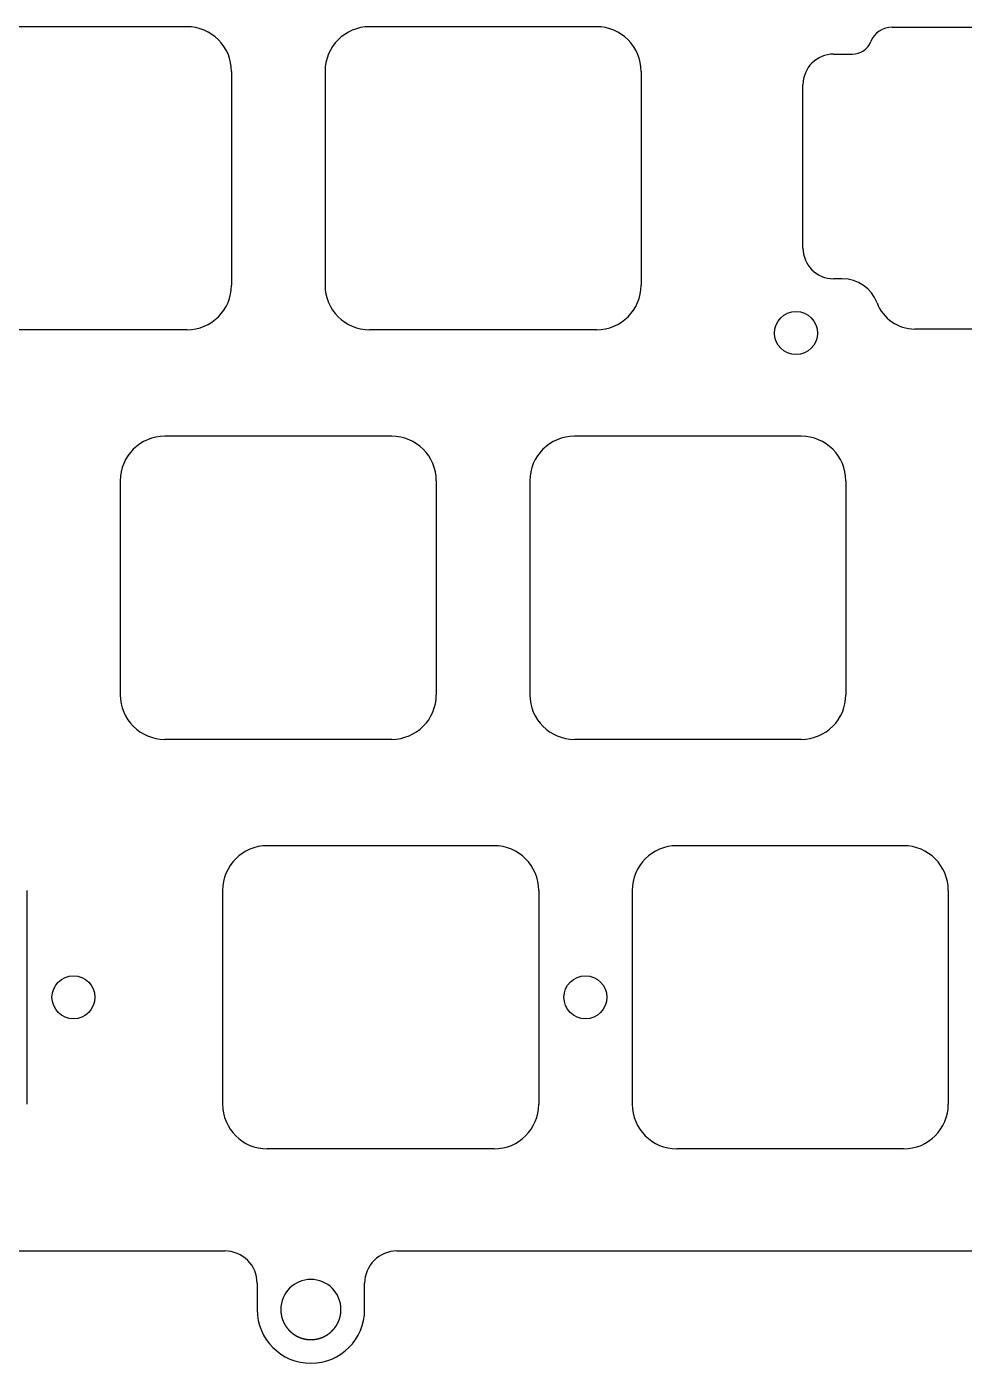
# Model space of a CAD drawing. Header units: millimetres. Extents: x -10 to 277, y -93 to 22.
# Drawn here: x 202.6 to 246.2, y -93.2 to -31 of the extents above; entities that cross this region are included whole.
import ezdxf

# ---------------------------------------------------------------- set-up
doc = ezdxf.new("R2010")
doc.units = ezdxf.units.MM
doc.layers.add('BLACK', color=7, linetype='CONTINUOUS')
doc.layers.add('Edge.Cuts', color=53, linetype='CONTINUOUS', true_color=0xc8a339)

msp = doc.modelspace()

# ---------------------------------------------------------------- linework, layer by layer
at = {"layer": 'BLACK', "linetype": 'Continuous'}
for p, q in [((238.6375, -50.1), (228.087499, -50.1)), ((226.0125, -52.175), (226.0125, -62.125001)), ((240.7125, -52.175), (240.7125, -62.125)), ((238.6375, -64.2), (228.0875, -64.2)), ((224.35, -69.15), (213.799999, -69.15)), ((243.4, -69.15), (232.849999, -69.15)), ((202.6125, -71.225), (202.6125, -81.175)), ((211.725, -71.225), (211.725, -81.175001)), ((226.425, -71.225), (226.425, -81.175)), ((230.775, -71.225), (230.775, -81.175001)), ((245.475, -71.225), (245.475, -81.175)), ((224.35, -83.25), (213.8, -83.25)), ((243.4, -83.25), (232.85, -83.25))]:
    msp.add_line(p, q, dxfattribs=at)
at = {"layer": 'BLACK'}
for centre in [(204.7875, -76.2), (228.6, -76.2)]:
    msp.add_circle(centre, 1, dxfattribs=at)
for centre, radius, start, end in [((228.087504, -52.175004), 2.075004, 90.00013806, 179.99988955), ((238.6375, -52.175), 2.075, 0, 90), ((228.087502, -62.124998), 2.075002, 180.00008284, 269.99994478), ((238.6375, -62.125), 2.075, 270, 0), ((213.800004, -71.225004), 2.075004, 90.00013806, 179.99988955), ((224.35, -71.225), 2.075, 0, 90), ((232.850004, -71.225004), 2.075004, 90.00013806, 179.99988955), ((243.4, -71.225), 2.075, 0, 90), ((213.800002, -81.174998), 2.075002, 180.00008284, 269.99994478), ((224.35, -81.175), 2.075, 270, 0), ((232.850002, -81.174998), 2.075002, 180.00008284, 269.99994478), ((243.4, -81.175), 2.075, 270, 0)]:
    msp.add_arc(centre, radius, start, end, dxfattribs=at)
at = {"layer": 'Edge.Cuts', "linetype": 'CONTINUOUS'}
for p, q in [((210.0625, -31.05), (199.5125, -31.05)), ((229.1125, -31.05), (218.5625, -31.05)), ((212.1375, -33.125), (212.1375, -43.075)), ((216.4875, -33.125), (216.4875, -43.075)), ((231.1875, -33.125), (231.1875, -43.075)), ((210.0625, -45.15), (199.5125, -45.15)), ((229.1125, -45.15), (218.5625, -45.15)), ((219.5875, -50.1), (209.0375, -50.1)), ((206.9625, -52.175), (206.9625, -62.125)), ((221.6625, -52.175), (221.6625, -62.125)), ((219.5875, -64.2), (209.0375, -64.2)), ((54.8705, -88), (211.8295, -88)), ((219.8295, -88), (270.6, -88)), ((213.3295, -89.5), (213.3295, -90.725023)), ((218.3295, -90.725023), (218.3295, -89.5)), ((214.4295, -90.725023), (214.42951, -90.730399)), ((214.42951, -90.730399), (214.42954, -90.735796)), ((214.42954, -90.735796), (214.429591, -90.741159)), ((214.429591, -90.741159), (214.429661, -90.746542)), ((214.429661, -90.746542), (214.429752, -90.751893)), ((214.429752, -90.751893), (214.429863, -90.757263)), ((214.429863, -90.757263), (214.429993, -90.762601)), ((214.429993, -90.762601), (214.430145, -90.76796)), ((214.430145, -90.76796), (214.430315, -90.773287)), ((214.430315, -90.773287), (214.430506, -90.778633)), ((217.228233, -90.785151), (217.22864, -90.774586)), ((217.22864, -90.774586), (217.228969, -90.764002)), ((217.228969, -90.764002), (217.229219, -90.753399)), ((217.229219, -90.753399), (217.22939, -90.742774)), ((217.22939, -90.742774), (217.229482, -90.732127)), ((217.229482, -90.732127), (217.2295, -90.725023)), ((214.430506, -90.778633), (214.430717, -90.78395)), ((214.430717, -90.78395), (214.430948, -90.789285)), ((214.430948, -90.789285), (214.431198, -90.794592)), ((214.431198, -90.794592), (214.43147, -90.799917)), ((214.43147, -90.799917), (214.43176, -90.805214)), ((214.43176, -90.805214), (214.432071, -90.810528)), ((214.432071, -90.810528), (214.432401, -90.815816)), ((214.432401, -90.815816), (214.432752, -90.821121)), ((214.432752, -90.821121), (214.433122, -90.8264)), ((214.433122, -90.8264), (214.433513, -90.831696)), ((214.433513, -90.831696), (214.433922, -90.836967)), ((214.433922, -90.836967), (214.434353, -90.842254)), ((214.434353, -90.842254), (214.434802, -90.847517)), ((214.434802, -90.847517), (214.435273, -90.852796)), ((214.435273, -90.852796), (214.435762, -90.858052)), ((214.435762, -90.858052), (214.436272, -90.863323)), ((214.436272, -90.863323), (214.436801, -90.868571)), ((214.436801, -90.868571), (214.437351, -90.873834)), ((214.437351, -90.873834), (214.437919, -90.879076)), ((214.437919, -90.879076), (214.43851, -90.884332)), ((214.43851, -90.884332), (214.439117, -90.889566)), ((214.439117, -90.889566), (214.439747, -90.894816)), ((214.439747, -90.894816), (214.440395, -90.900044)), ((214.440395, -90.900044), (214.441065, -90.905287)), ((214.441065, -90.905287), (214.441752, -90.910509)), ((214.441752, -90.910509), (214.442462, -90.915746)), ((214.442462, -90.915746), (214.443189, -90.920962)), ((214.443189, -90.920962), (214.443939, -90.926192)), ((214.443939, -90.926192), (214.444706, -90.931403)), ((214.444706, -90.931403), (214.445495, -90.936628)), ((214.445495, -90.936628), (214.446302, -90.941834)), ((214.446302, -90.941834), (214.447131, -90.947053)), ((214.447131, -90.947053), (214.447978, -90.952253)), ((214.447978, -90.952253), (214.448848, -90.957467)), ((214.448848, -90.957467), (214.449734, -90.962663)), ((214.449734, -90.962663), (214.450644, -90.967872)), ((214.450644, -90.967872), (214.45157, -90.973063)), ((214.45157, -90.973063), (214.45252, -90.978267)), ((214.45252, -90.978267), (214.453486, -90.983454)), ((214.453486, -90.983454), (214.454476, -90.988653)), ((214.454476, -90.988653), (214.455483, -90.993836)), ((214.455483, -90.993836), (214.456512, -90.99903)), ((214.456512, -90.99903), (214.457559, -91.004209)), ((214.457559, -91.004209), (214.458629, -91.0094)), ((214.458629, -91.0094), (214.459716, -91.014575)), ((214.459716, -91.014575), (214.460827, -91.019761)), ((214.460827, -91.019761), (214.461954, -91.024933)), ((214.461954, -91.024933), (214.463105, -91.030115)), ((214.463105, -91.030115), (214.464272, -91.035283)), ((214.464272, -91.035283), (214.465463, -91.040462)), ((214.465463, -91.040462), (214.466672, -91.045627)), ((214.466672, -91.045627), (214.467903, -91.050802)), ((214.467903, -91.050802), (214.469152, -91.055964)), ((214.469152, -91.055964), (214.470424, -91.061136)), ((214.470424, -91.061136), (214.471714, -91.066295)), ((214.471714, -91.066295), (214.473026, -91.071464)), ((214.473026, -91.071464), (214.474357, -91.076619)), ((214.474357, -91.076619), (214.47571, -91.081786)), ((214.47571, -91.081786), (214.477081, -91.086939)), ((214.477081, -91.086939), (214.478476, -91.092102)), ((214.478476, -91.092102), (214.479887, -91.097253)), ((214.479887, -91.097253), (214.481323, -91.102413)), ((214.481323, -91.102413), (214.482776, -91.107562)), ((214.482776, -91.107562), (214.484252, -91.11272)), ((214.484252, -91.11272), (214.4855, -91.117023)), ((214.4855, -91.117023), (214.486993, -91.122108)), ((214.486993, -91.122108), (214.488511, -91.127202)), ((214.488511, -91.127202), (214.490043, -91.132277)), ((214.490043, -91.132277), (214.4916, -91.137361)), ((214.4916, -91.137361), (214.493171, -91.142425)), ((214.493171, -91.142425), (214.494766, -91.147498)), ((214.494766, -91.147498), (214.496376, -91.152551)), ((214.496376, -91.152551), (214.498009, -91.157613)), ((214.498009, -91.157613), (214.499657, -91.162654)), ((214.499657, -91.162654), (214.501329, -91.167703)), ((214.501329, -91.167703), (214.503016, -91.172732)), ((214.503016, -91.172732), (214.504726, -91.177769)), ((214.504726, -91.177769), (214.506451, -91.182785)), ((214.506451, -91.182785), (214.508199, -91.187808)), ((214.508199, -91.187808), (214.509961, -91.192811)), ((214.509961, -91.192811), (214.511748, -91.197821)), ((214.511748, -91.197821), (214.513548, -91.20281)), ((214.513548, -91.20281), (214.515372, -91.207805)), ((214.515372, -91.207805), (214.517209, -91.21278)), ((214.517209, -91.21278), (214.519071, -91.217761)), ((214.519071, -91.217761), (214.520946, -91.222722)), ((214.520946, -91.222722), (214.522845, -91.227688)), ((214.522845, -91.227688), (214.524757, -91.232633)), ((214.524757, -91.232633), (214.526693, -91.237584)), ((214.526693, -91.237584), (214.528643, -91.242514)), ((214.528643, -91.242514), (214.530616, -91.247449)), ((214.530616, -91.247449), (214.532603, -91.252363)), ((214.532603, -91.252363), (214.534613, -91.257282)), ((214.534613, -91.257282), (214.536636, -91.262181)), ((214.536636, -91.262181), (214.538683, -91.267083)), ((214.538683, -91.267083), (214.540743, -91.271965)), ((214.540743, -91.271965), (214.542827, -91.276851)), ((214.542827, -91.276851), (214.544923, -91.281717)), ((214.544923, -91.281717), (214.547043, -91.286586)), ((214.547043, -91.286586), (214.549176, -91.291434)), ((214.549176, -91.291434), (214.551333, -91.296286)), ((214.551333, -91.296286), (214.553502, -91.301117)), ((214.553502, -91.301117), (214.555695, -91.305951)), ((214.555695, -91.305951), (214.5579, -91.310765)), ((214.5579, -91.310765), (214.560129, -91.315581)), ((214.560129, -91.315581), (214.562371, -91.320377)), ((214.562371, -91.320377), (214.564635, -91.325176)), ((214.564635, -91.325176), (214.566913, -91.329954)), ((214.566913, -91.329954), (214.569214, -91.334734)), ((214.569214, -91.334734), (214.571527, -91.339494)), ((214.571527, -91.339494), (214.573863, -91.344255)), ((214.573863, -91.344255), (214.576212, -91.348997)), ((214.576212, -91.348997), (214.578584, -91.35374)), ((214.578584, -91.35374), (214.580969, -91.358463)), ((214.580969, -91.358463), (214.583376, -91.363187)), ((214.583376, -91.363187), (214.585796, -91.367891)), ((214.585796, -91.367891), (214.58824, -91.372596)), ((214.58824, -91.372596), (214.590695, -91.377281)), ((214.590695, -91.377281), (214.593173, -91.381968)), ((214.593173, -91.381968), (214.595664, -91.386634)), ((214.595664, -91.386634), (214.598178, -91.3913)), ((214.598178, -91.3913), (214.600704, -91.395947)), ((214.600704, -91.395947), (214.603253, -91.400594)), ((217.052953, -91.40564), (217.058045, -91.396408)), ((217.058045, -91.396408), (217.063066, -91.387137)), ((217.063066, -91.387137), (217.068017, -91.377828)), ((217.068017, -91.377828), (217.072898, -91.368482)), ((217.072898, -91.368482), (217.077708, -91.359099)), ((217.077708, -91.359099), (217.082448, -91.349679)), ((217.082448, -91.349679), (217.087117, -91.340222)), ((217.087117, -91.340222), (217.091715, -91.33073)), ((217.091715, -91.33073), (217.096242, -91.321201)), ((217.096242, -91.321201), (217.100697, -91.311638)), ((217.100697, -91.311638), (217.105081, -91.30204)), ((217.105081, -91.30204), (217.109392, -91.292407)), ((217.109392, -91.292407), (217.113632, -91.282741)), ((217.113632, -91.282741), (217.117799, -91.273042)), ((217.117799, -91.273042), (217.121894, -91.26331)), ((217.121894, -91.26331), (217.125915, -91.253546)), ((217.125915, -91.253546), (217.129864, -91.243751)), ((217.129864, -91.243751), (217.133739, -91.233925)), ((217.133739, -91.233925), (217.13754, -91.22407)), ((217.13754, -91.22407), (217.141268, -91.214185)), ((217.141268, -91.214185), (217.144921, -91.204271)), ((217.144921, -91.204271), (217.148499, -91.19433)), ((217.148499, -91.19433), (217.152002, -91.184362)), ((217.152002, -91.184362), (217.15543, -91.174369)), ((217.15543, -91.174369), (217.158783, -91.16435)), ((217.158783, -91.16435), (217.16206, -91.154307)), ((217.16206, -91.154307), (217.16526, -91.144242)), ((217.16526, -91.144242), (217.168384, -91.134155)), ((217.168384, -91.134155), (217.171431, -91.124047)), ((217.171431, -91.124047), (217.1735, -91.117023)), ((217.1735, -91.117023), (217.176451, -91.106762)), ((217.176451, -91.106762), (217.179321, -91.096496)), ((217.179321, -91.096496), (217.182109, -91.086227)), ((217.182109, -91.086227), (217.184816, -91.075954)), ((217.184816, -91.075954), (217.187442, -91.065676)), ((217.187442, -91.065676), (217.189987, -91.055393)), ((217.189987, -91.055393), (217.192451, -91.045105)), ((217.192451, -91.045105), (217.194835, -91.034811)), ((217.194835, -91.034811), (217.197138, -91.024512)), ((217.197138, -91.024512), (217.199361, -91.014206)), ((217.199361, -91.014206), (217.201505, -91.003894)), ((217.201505, -91.003894), (217.203568, -90.993576)), ((217.203568, -90.993576), (217.205552, -90.98325)), ((217.205552, -90.98325), (217.207456, -90.972917)), ((217.207456, -90.972917), (217.20928, -90.962576)), ((217.20928, -90.962576), (217.211026, -90.952227)), ((217.211026, -90.952227), (217.212692, -90.941869)), ((217.212692, -90.941869), (217.214279, -90.931503)), ((217.214279, -90.931503), (217.215787, -90.921127)), ((217.215787, -90.921127), (217.217216, -90.910741)), ((217.217216, -90.910741), (217.218567, -90.900345)), ((217.218567, -90.900345), (217.219838, -90.889938)), ((217.219838, -90.889938), (217.221031, -90.879519)), ((217.221031, -90.879519), (217.222146, -90.869089)), ((217.222146, -90.869089), (217.223181, -90.858647)), ((217.223181, -90.858647), (217.224139, -90.848191)), ((217.224139, -90.848191), (217.225017, -90.837722)), ((217.225017, -90.837722), (217.225817, -90.827239)), ((217.225817, -90.827239), (217.226539, -90.816741)), ((217.226539, -90.816741), (217.227182, -90.806228)), ((217.227182, -90.806228), (217.227747, -90.795698)), ((217.227747, -90.795698), (217.228233, -90.785151)), ((214.603253, -91.400594), (214.605813, -91.405221)), ((214.605813, -91.405221), (214.608398, -91.409849)), ((214.608398, -91.409849), (214.610993, -91.414457)), ((214.610993, -91.414457), (214.613612, -91.419064)), ((214.613612, -91.419064), (214.616243, -91.423652)), ((214.616243, -91.423652), (214.618897, -91.42824)), ((214.618897, -91.42824), (214.621563, -91.432808)), ((214.621563, -91.432808), (214.624252, -91.437376)), ((214.624252, -91.437376), (214.626952, -91.441924)), ((214.626952, -91.441924), (214.629676, -91.446471)), ((214.629676, -91.446471), (214.632411, -91.451)), ((214.632411, -91.451), (214.63517, -91.455527)), ((214.63517, -91.455527), (214.63794, -91.460035)), ((214.63794, -91.460035), (214.640733, -91.464541)), ((214.640733, -91.464541), (214.643537, -91.469029)), ((214.643537, -91.469029), (214.646365, -91.473515)), ((214.646365, -91.473515), (214.649204, -91.477983)), ((214.649204, -91.477983), (214.652066, -91.482448)), ((214.652066, -91.482448), (214.65494, -91.486895)), ((214.65494, -91.486895), (214.657836, -91.49134)), ((214.657836, -91.49134), (214.660744, -91.495766)), ((214.660744, -91.495766), (214.663675, -91.50019)), ((214.663675, -91.50019), (214.666618, -91.504596)), ((214.666618, -91.504596), (214.669583, -91.508999)), ((214.669583, -91.508999), (214.67256, -91.513384)), ((214.67256, -91.513384), (214.67556, -91.517766)), ((214.67556, -91.517766), (214.678572, -91.52213)), ((214.678572, -91.52213), (214.681606, -91.526492)), ((214.681606, -91.526492), (214.684651, -91.530835)), ((214.684651, -91.530835), (214.68772, -91.535175)), ((214.68772, -91.535175), (214.6908, -91.539497)), ((214.6908, -91.539497), (214.693902, -91.543816)), ((214.693902, -91.543816), (214.697017, -91.548117)), ((214.697017, -91.548117), (214.700154, -91.552416)), ((214.700154, -91.552416), (214.703302, -91.556695)), ((214.703302, -91.556695), (214.706473, -91.560972)), ((214.706473, -91.560972), (214.7095, -91.565023)), ((214.7095, -91.565023), (214.712627, -91.569176)), ((214.712627, -91.569176), (214.715777, -91.573326)), ((214.715777, -91.573326), (214.718944, -91.577464)), ((214.718944, -91.577464), (214.722133, -91.581599)), ((214.722133, -91.581599), (214.725338, -91.585723)), ((214.725338, -91.585723), (214.728566, -91.589842)), ((214.728566, -91.589842), (214.73181, -91.593949)), ((214.73181, -91.593949), (214.735075, -91.598052)), ((214.735075, -91.598052), (214.738357, -91.602142)), ((214.738357, -91.602142), (214.74166, -91.606228)), ((214.74166, -91.606228), (214.744979, -91.610301)), ((214.744979, -91.610301), (214.74832, -91.614368)), ((214.74832, -91.614368), (214.751675, -91.618423)), ((214.751675, -91.618423), (214.755052, -91.622472)), ((214.755052, -91.622472), (214.758443, -91.626507)), ((214.758443, -91.626507), (214.761856, -91.630536)), ((214.761856, -91.630536), (214.765283, -91.634551)), ((214.765283, -91.634551), (214.768732, -91.63856)), ((214.768732, -91.63856), (214.772194, -91.642554)), ((214.772194, -91.642554), (214.775677, -91.646543)), ((214.775677, -91.646543), (214.779174, -91.650516)), ((214.779174, -91.650516), (214.782692, -91.654482)), ((214.782692, -91.654482), (214.786222, -91.658433)), ((214.786222, -91.658433), (214.789774, -91.662377)), ((214.789774, -91.662377), (214.793338, -91.666305)), ((214.793338, -91.666305), (214.796923, -91.670227)), ((214.796923, -91.670227), (214.80052, -91.674131)), ((214.80052, -91.674131), (214.804138, -91.678029)), ((214.804138, -91.678029), (214.807767, -91.68191)), ((214.807767, -91.68191), (214.811417, -91.685783)), ((214.811417, -91.685783), (214.815078, -91.68964)), ((214.815078, -91.68964), (214.81876, -91.693488)), ((214.81876, -91.693488), (214.822453, -91.697319)), ((214.822453, -91.697319), (214.826166, -91.701142)), ((214.826166, -91.701142), (214.829889, -91.704948)), ((214.829889, -91.704948), (214.833633, -91.708745)), ((214.833633, -91.708745), (214.837387, -91.712524)), ((214.837387, -91.712524), (214.841161, -91.716295)), ((214.841161, -91.716295), (214.844945, -91.720047)), ((214.844945, -91.720047), (214.848748, -91.72379)), ((214.848748, -91.72379), (214.852562, -91.727515)), ((214.852562, -91.727515), (214.856395, -91.731232)), ((214.856395, -91.731232), (214.860237, -91.734929)), ((214.860237, -91.734929), (214.864098, -91.738617)), ((214.864098, -91.738617), (214.867969, -91.742286)), ((214.867969, -91.742286), (214.871859, -91.745945)), ((214.871859, -91.745945), (214.875757, -91.749585)), ((214.875757, -91.749585), (214.879675, -91.753216)), ((214.879675, -91.753216), (214.883601, -91.756827)), ((214.883601, -91.756827), (214.887546, -91.760428)), ((214.887546, -91.760428), (214.891499, -91.76401)), ((214.891499, -91.76401), (214.895471, -91.767581)), ((214.895471, -91.767581), (214.899451, -91.771132)), ((214.899451, -91.771132), (214.903449, -91.774674)), ((214.903449, -91.774674), (214.907455, -91.778194)), ((214.907455, -91.778194), (214.911479, -91.781705)), ((214.911479, -91.781705), (214.915511, -91.785195)), ((214.915511, -91.785195), (214.91956, -91.788675)), ((214.91956, -91.788675), (214.923617, -91.792134)), ((214.923617, -91.792134), (214.927692, -91.795582)), ((214.927692, -91.795582), (214.931773, -91.799009)), ((214.931773, -91.799009), (214.935873, -91.802426)), ((214.935873, -91.802426), (214.939979, -91.805822)), ((214.939979, -91.805822), (214.944103, -91.809206)), ((214.944103, -91.809206), (214.948233, -91.81257)), ((214.948233, -91.81257), (214.95238, -91.815922)), ((214.95238, -91.815922), (214.956534, -91.819253)), ((214.956534, -91.819253), (214.960705, -91.822572)), ((214.960705, -91.822572), (214.964882, -91.82587)), ((214.964882, -91.82587), (214.969076, -91.829157)), ((214.969076, -91.829157), (214.973275, -91.832422)), ((214.973275, -91.832422), (214.977492, -91.835675)), ((214.977492, -91.835675), (214.981714, -91.838907)), ((214.981714, -91.838907), (214.985953, -91.842127)), ((214.985953, -91.842127), (214.990197, -91.845325)), ((214.990197, -91.845325), (214.994458, -91.848511)), ((214.994458, -91.848511), (214.998724, -91.851676)), ((214.998724, -91.851676), (215.003007, -91.854828)), ((215.003007, -91.854828), (215.007293, -91.857958)), ((215.007293, -91.857958), (215.011597, -91.861076)), ((215.011597, -91.861076), (215.015905, -91.864172)), ((215.015905, -91.864172), (215.02023, -91.867255)), ((215.02023, -91.867255), (215.024558, -91.870317)), ((215.024558, -91.870317), (215.028904, -91.873365)), ((215.028904, -91.873365), (215.033252, -91.876392)), ((215.033252, -91.876392), (215.037618, -91.879406)), ((215.037618, -91.879406), (215.041986, -91.882398)), ((215.041986, -91.882398), (215.046372, -91.885376)), ((215.046372, -91.885376), (215.05076, -91.888333)), ((215.05076, -91.888333), (215.055165, -91.891277)), ((215.055165, -91.891277), (215.059572, -91.894198)), ((215.059572, -91.894198), (215.063996, -91.897106)), ((215.063996, -91.897106), (215.068423, -91.899992)), ((215.068423, -91.899992), (215.072866, -91.902864)), ((215.072866, -91.902864), (215.077311, -91.905715)), ((215.077311, -91.905715), (215.081773, -91.908551)), ((215.081773, -91.908551), (215.086237, -91.911366)), ((215.086237, -91.911366), (215.090716, -91.914166)), ((215.090716, -91.914166), (215.095199, -91.916945)), ((215.095199, -91.916945), (215.099696, -91.91971)), ((215.099696, -91.91971), (215.104196, -91.922452)), ((215.104196, -91.922452), (215.108712, -91.92518)), ((215.108712, -91.92518), (215.113229, -91.927887)), ((215.113229, -91.927887), (215.117762, -91.930579)), ((215.117762, -91.930579), (215.122297, -91.933249)), ((215.122297, -91.933249), (215.126847, -91.935905)), ((215.126847, -91.935905), (215.131399, -91.938538)), ((215.131399, -91.938538), (215.135966, -91.941157)), ((215.135966, -91.941157), (215.140535, -91.943754)), ((215.140535, -91.943754), (215.145119, -91.946337)), ((215.145119, -91.946337), (215.149704, -91.948897)), ((215.149704, -91.948897), (215.154305, -91.951443)), ((215.154305, -91.951443), (215.158907, -91.953966)), ((215.158907, -91.953966), (215.163523, -91.956475)), ((215.163523, -91.956475), (215.170676, -91.960317)), ((215.170676, -91.960317), (215.17532, -91.962782)), ((215.17532, -91.962782), (215.179977, -91.965232)), ((215.179977, -91.965232), (215.184646, -91.967665)), ((215.184646, -91.967665), (215.189328, -91.970083)), ((215.189328, -91.970083), (215.19402, -91.972483)), ((215.19402, -91.972483), (215.198726, -91.974868)), ((215.198726, -91.974868), (215.203442, -91.977236)), ((215.203442, -91.977236), (215.208171, -91.979587)), ((215.208171, -91.979587), (215.21291, -91.981921)), ((215.21291, -91.981921), (215.217662, -91.98424)), ((215.217662, -91.98424), (215.222422, -91.98654)), ((215.222422, -91.98654), (215.227196, -91.988824)), ((215.227196, -91.988824), (215.231978, -91.99109)), ((215.231978, -91.99109), (215.236772, -91.99334)), ((215.236772, -91.99334), (215.241575, -91.995572)), ((215.241575, -91.995572), (215.24639, -91.997787)), ((215.24639, -91.997787), (215.251212, -91.999983)), ((215.251212, -91.999983), (215.256047, -92.002163)), ((215.256047, -92.002163), (215.260888, -92.004325)), ((215.260888, -92.004325), (215.265742, -92.00647)), ((215.265742, -92.00647), (215.270602, -92.008595)), ((215.270602, -92.008595), (215.275474, -92.010704)), ((215.275474, -92.010704), (215.280352, -92.012794)), ((215.280352, -92.012794), (215.285241, -92.014867)), ((215.285241, -92.014867), (215.290136, -92.016921)), ((215.290136, -92.016921), (215.295043, -92.018958)), ((215.295043, -92.018958), (215.299954, -92.020975)), ((216.354893, -92.022663), (216.364711, -92.018646)), ((216.364711, -92.018646), (216.374498, -92.014555)), ((216.374498, -92.014555), (216.384251, -92.010392)), ((216.384251, -92.010392), (216.393969, -92.006156)), ((216.393969, -92.006156), (216.403651, -92.00185)), ((216.403651, -92.00185), (216.413295, -91.997473)), ((216.413295, -91.997473), (216.4229, -91.993025)), ((216.4229, -91.993025), (216.432465, -91.988509)), ((216.432465, -91.988509), (216.441988, -91.983924)), ((216.441988, -91.983924), (216.451467, -91.979271)), ((216.451467, -91.979271), (216.460902, -91.974551)), ((216.460902, -91.974551), (216.470291, -91.969764)), ((216.470291, -91.969764), (216.479632, -91.964912)), ((216.479632, -91.964912), (216.488323, -91.960317)), ((216.488323, -91.960317), (216.49754, -91.955356)), ((216.49754, -91.955356), (216.506724, -91.950322)), ((216.506724, -91.950322), (216.515877, -91.945215)), ((216.515877, -91.945215), (216.524995, -91.940035)), ((216.524995, -91.940035), (216.534081, -91.934782)), ((216.534081, -91.934782), (216.543132, -91.929456)), ((216.543132, -91.929456), (216.552149, -91.924059)), ((216.552149, -91.924059), (216.561131, -91.918589)), ((216.561131, -91.918589), (216.570077, -91.913048)), ((216.570077, -91.913048), (216.578987, -91.907435)), ((216.578987, -91.907435), (216.587861, -91.901751)), ((216.587861, -91.901751), (216.596697, -91.895996)), ((216.596697, -91.895996), (216.605495, -91.89017)), ((216.605495, -91.89017), (216.614255, -91.884274)), ((216.614255, -91.884274), (216.622976, -91.878308)), ((216.622976, -91.878308), (216.631657, -91.872273)), ((216.631657, -91.872273), (216.640297, -91.866169)), ((216.640297, -91.866169), (216.648897, -91.859996)), ((216.648897, -91.859996), (216.657455, -91.853754)), ((216.657455, -91.853754), (216.665971, -91.847445)), ((216.665971, -91.847445), (216.674444, -91.841068)), ((216.674444, -91.841068), (216.682873, -91.834625)), ((216.682873, -91.834625), (216.691257, -91.828115)), ((216.691257, -91.828115), (216.699597, -91.821539)), ((216.699597, -91.821539), (216.70789, -91.814898)), ((216.70789, -91.814898), (216.716136, -91.808192)), ((216.716136, -91.808192), (216.724335, -91.801422)), ((216.724335, -91.801422), (216.732485, -91.794588)), ((216.732485, -91.794588), (216.740587, -91.787692)), ((216.740587, -91.787692), (216.748638, -91.780733)), ((216.748638, -91.780733), (216.756638, -91.773713)), ((216.756638, -91.773713), (216.764586, -91.766633)), ((216.764586, -91.766633), (216.772482, -91.759492)), ((216.772482, -91.759492), (216.780325, -91.752292)), ((216.780325, -91.752292), (216.788112, -91.745034)), ((216.788112, -91.745034), (216.795845, -91.737718)), ((216.795845, -91.737718), (216.803521, -91.730346)), ((216.803521, -91.730346), (216.81114, -91.722918)), ((216.81114, -91.722918), (216.818701, -91.715436)), ((216.818701, -91.715436), (216.826202, -91.7079)), ((216.826202, -91.7079), (216.833644, -91.700311)), ((216.833644, -91.700311), (216.841024, -91.692671)), ((216.841024, -91.692671), (216.848342, -91.68498)), ((216.848342, -91.68498), (216.855597, -91.67724)), ((216.855597, -91.67724), (216.862788, -91.669451)), ((216.862788, -91.669451), (216.869914, -91.661616)), ((216.869914, -91.661616), (216.876973, -91.653735)), ((216.876973, -91.653735), (216.883965, -91.645809)), ((216.883965, -91.645809), (216.890889, -91.637841)), ((216.890889, -91.637841), (216.897743, -91.62983)), ((216.897743, -91.62983), (216.904527, -91.62178)), ((216.904527, -91.62178), (216.911239, -91.61369)), ((216.911239, -91.61369), (216.917879, -91.605563)), ((216.917879, -91.605563), (216.924445, -91.5974)), ((216.924445, -91.5974), (216.930936, -91.589203)), ((216.930936, -91.589203), (216.937352, -91.580973)), ((216.937352, -91.580973), (216.943691, -91.572711)), ((216.943691, -91.572711), (216.9495, -91.565023)), ((216.9495, -91.565023), (216.95583, -91.556516)), ((216.95583, -91.556516), (216.962092, -91.547968)), ((216.962092, -91.547968), (216.968286, -91.539377)), ((216.968286, -91.539377), (216.974411, -91.530746)), ((216.974411, -91.530746), (216.980468, -91.522073)), ((216.980468, -91.522073), (216.986457, -91.513359)), ((216.986457, -91.513359), (216.992377, -91.504603)), ((216.992377, -91.504603), (216.998228, -91.495807)), ((216.998228, -91.495807), (217.004011, -91.486971)), ((217.004011, -91.486971), (217.009725, -91.478093)), ((217.009725, -91.478093), (217.015371, -91.469176)), ((217.015371, -91.469176), (217.020947, -91.460218)), ((217.020947, -91.460218), (217.026455, -91.45122)), ((217.026455, -91.45122), (217.031893, -91.442183)), ((217.031893, -91.442183), (217.037262, -91.433106)), ((217.037262, -91.433106), (217.042562, -91.423989)), ((217.042562, -91.423989), (217.047793, -91.414834)), ((217.047793, -91.414834), (217.052953, -91.40564)), ((215.299954, -92.020975), (215.304877, -92.022975)), ((215.304877, -92.022975), (215.309804, -92.024955)), ((215.309804, -92.024955), (215.314743, -92.026918)), ((215.314743, -92.026918), (215.319685, -92.028862)), ((215.319685, -92.028862), (215.324638, -92.030787)), ((215.324638, -92.030787), (215.329595, -92.032693)), ((215.329595, -92.032693), (215.334563, -92.034582)), ((215.334563, -92.034582), (215.339533, -92.03645)), ((215.339533, -92.03645), (215.344514, -92.038301)), ((215.344514, -92.038301), (215.349498, -92.040131)), ((215.349498, -92.040131), (215.354492, -92.041944)), ((215.354492, -92.041944), (215.359488, -92.043737)), ((215.359488, -92.043737), (215.364494, -92.045511)), ((215.364494, -92.045511), (215.369502, -92.047265)), ((215.369502, -92.047265), (215.37452, -92.049001)), ((215.37452, -92.049001), (215.379539, -92.050717)), ((215.379539, -92.050717), (215.384568, -92.052415)), ((215.384568, -92.052415), (215.389598, -92.054091)), ((215.389598, -92.054091), (215.394637, -92.05575)), ((215.394637, -92.05575), (215.399677, -92.057388)), ((215.399677, -92.057388), (215.404726, -92.059008)), ((215.404726, -92.059008), (215.409775, -92.060607)), ((215.409775, -92.060607), (215.414833, -92.062188)), ((215.414833, -92.062188), (215.41989, -92.063747)), ((215.41989, -92.063747), (215.424957, -92.065289)), ((215.424957, -92.065289), (215.430023, -92.066809)), ((215.430023, -92.066809), (215.435097, -92.068311)), ((215.435097, -92.068311), (215.44017, -92.069791)), ((215.44017, -92.069791), (215.445252, -92.071254)), ((215.445252, -92.071254), (215.450332, -92.072695)), ((215.450332, -92.072695), (215.455421, -92.074117)), ((215.455421, -92.074117), (215.460507, -92.075518)), ((215.460507, -92.075518), (215.465602, -92.076901)), ((215.465602, -92.076901), (215.470694, -92.078262)), ((215.470694, -92.078262), (215.475795, -92.079605)), ((215.475795, -92.079605), (215.484884, -92.081946)), ((215.484884, -92.081946), (215.495077, -92.084493)), ((215.495077, -92.084493), (215.505303, -92.086967)), ((215.505303, -92.086967), (215.515561, -92.089365)), ((215.515561, -92.089365), (215.525849, -92.091688)), ((215.525849, -92.091688), (215.536165, -92.093936)), ((215.536165, -92.093936), (215.546509, -92.096108)), ((215.546509, -92.096108), (215.556878, -92.098204)), ((215.556878, -92.098204), (215.562072, -92.099223)), ((215.562072, -92.099223), (215.567272, -92.100222)), ((215.567272, -92.100222), (215.572477, -92.101203)), ((215.572477, -92.101203), (215.577688, -92.102164)), ((215.577688, -92.102164), (215.582904, -92.103106)), ((215.582904, -92.103106), (215.588126, -92.104028)), ((215.588126, -92.104028), (215.593352, -92.104931)), ((215.593352, -92.104931), (215.598583, -92.105814)), ((215.598583, -92.105814), (215.603819, -92.106678)), ((215.603819, -92.106678), (215.609059, -92.107523)), ((215.609059, -92.107523), (215.614303, -92.108348)), ((215.614303, -92.108348), (215.619551, -92.109153)), ((215.619551, -92.109153), (215.624803, -92.109938)), ((215.624803, -92.109938), (215.630059, -92.110704)), ((215.630059, -92.110704), (215.635318, -92.11145)), ((215.635318, -92.11145), (215.64058, -92.112177)), ((215.64058, -92.112177), (215.645845, -92.112883)), ((215.645845, -92.112883), (215.651114, -92.11357)), ((215.651114, -92.11357), (215.656384, -92.114237)), ((215.656384, -92.114237), (215.661658, -92.114884)), ((215.661658, -92.114884), (215.666933, -92.115511)), ((215.666933, -92.115511), (215.672212, -92.116119)), ((215.672212, -92.116119), (215.677491, -92.116706)), ((215.677491, -92.116706), (215.682773, -92.117273)), ((215.682773, -92.117273), (215.688055, -92.117821)), ((215.688055, -92.117821), (215.69334, -92.118349)), ((215.69334, -92.118349), (215.698625, -92.118856)), ((215.698625, -92.118856), (215.703913, -92.119344)), ((215.703913, -92.119344), (215.709199, -92.119811)), ((215.709199, -92.119811), (215.714488, -92.120259)), ((215.714488, -92.120259), (215.719776, -92.120686)), ((215.719776, -92.120686), (215.725066, -92.121093)), ((215.725066, -92.121093), (215.730353, -92.121481)), ((215.730353, -92.121481), (215.735643, -92.121848)), ((215.735643, -92.121848), (215.740931, -92.122195)), ((215.740931, -92.122195), (215.74622, -92.122522)), ((215.74622, -92.122522), (215.751506, -92.122829)), ((215.751506, -92.122829), (215.756794, -92.123116)), ((215.756794, -92.123116), (215.762078, -92.123383)), ((215.762078, -92.123383), (215.767364, -92.123629)), ((215.767364, -92.123629), (215.772646, -92.123856)), ((215.772646, -92.123856), (215.777929, -92.124062)), ((215.777929, -92.124062), (215.783207, -92.124249)), ((215.783207, -92.124249), (215.788486, -92.124415)), ((215.788486, -92.124415), (215.793761, -92.124561)), ((215.793761, -92.124561), (215.799036, -92.124687)), ((215.799036, -92.124687), (215.804306, -92.124793)), ((215.804306, -92.124793), (215.809576, -92.124879)), ((215.809576, -92.124879), (215.814841, -92.124945)), ((215.814841, -92.124945), (215.820106, -92.124991)), ((215.820106, -92.124991), (215.8295, -92.125023)), ((215.8295, -92.125023), (215.840005, -92.124983)), ((215.840005, -92.124983), (215.850522, -92.124863)), ((215.850522, -92.124863), (215.86105, -92.124663)), ((215.86105, -92.124663), (215.871588, -92.124383)), ((215.871588, -92.124383), (215.882135, -92.124022)), ((215.882135, -92.124022), (215.892689, -92.123582)), ((215.892689, -92.123582), (215.903249, -92.123061)), ((215.903249, -92.123061), (215.913813, -92.12246)), ((215.913813, -92.12246), (215.92438, -92.121778)), ((215.92438, -92.121778), (215.934949, -92.121017)), ((215.934949, -92.121017), (215.945518, -92.120175)), ((215.945518, -92.120175), (215.956085, -92.119253)), ((215.956085, -92.119253), (215.966649, -92.118251)), ((215.966649, -92.118251), (215.97721, -92.117169)), ((215.97721, -92.117169), (215.987764, -92.116008)), ((215.987764, -92.116008), (215.998311, -92.114767)), ((215.998311, -92.114767), (216.00885, -92.113446)), ((216.00885, -92.113446), (216.019378, -92.112046)), ((216.019378, -92.112046), (216.029894, -92.110567)), ((216.029894, -92.110567), (216.040397, -92.109009)), ((216.040397, -92.109009), (216.050885, -92.107372)), ((216.050885, -92.107372), (216.061357, -92.105657)), ((216.061357, -92.105657), (216.066587, -92.10477)), ((216.066587, -92.10477), (216.071812, -92.103864)), ((216.071812, -92.103864), (216.077032, -92.102938)), ((216.077032, -92.102938), (216.082247, -92.101993)), ((216.082247, -92.101993), (216.087456, -92.101028)), ((216.087456, -92.101028), (216.092661, -92.100044)), ((216.092661, -92.100044), (216.09786, -92.099041)), ((216.09786, -92.099041), (216.103053, -92.098019)), ((216.103053, -92.098019), (216.10824, -92.096977)), ((216.10824, -92.096977), (216.113421, -92.095916)), ((216.113421, -92.095916), (216.118595, -92.094836)), ((216.118595, -92.094836), (216.123764, -92.093737)), ((216.123764, -92.093737), (216.128925, -92.092619)), ((216.128925, -92.092619), (216.13408, -92.091482)), ((216.13408, -92.091482), (216.139227, -92.090326)), ((216.139227, -92.090326), (216.144367, -92.089151)), ((216.144367, -92.089151), (216.1495, -92.087958)), ((216.1495, -92.087958), (216.154626, -92.086745)), ((216.154626, -92.086745), (216.159742, -92.085514)), ((216.159742, -92.085514), (216.164852, -92.084264)), ((216.164852, -92.084264), (216.174115, -92.081946)), ((216.174115, -92.081946), (216.184296, -92.079319)), ((216.184296, -92.079319), (216.194467, -92.076612)), ((216.194467, -92.076612), (216.204627, -92.073826)), ((216.204627, -92.073826), (216.214775, -92.070959)), ((216.214775, -92.070959), (216.224909, -92.068014)), ((216.224909, -92.068014), (216.235029, -92.06499)), ((216.235029, -92.06499), (216.245133, -92.061887)), ((216.245133, -92.061887), (216.255221, -92.058706)), ((216.255221, -92.058706), (216.26529, -92.055446)), ((216.26529, -92.055446), (216.27534, -92.052109)), ((216.27534, -92.052109), (216.285369, -92.048695)), ((216.285369, -92.048695), (216.295377, -92.045204)), ((216.295377, -92.045204), (216.305361, -92.041636)), ((216.305361, -92.041636), (216.315321, -92.037992)), ((216.315321, -92.037992), (216.325256, -92.034272)), ((216.325256, -92.034272), (216.335163, -92.030477)), ((216.335163, -92.030477), (216.345043, -92.026607)), ((216.345043, -92.026607), (216.354893, -92.022663))]:
    msp.add_line(p, q, dxfattribs=at)
at = {"layer": 'Edge.Cuts', "linetype": 'Continuous'}
for p, q in [((242.86593, -31.0724), (266.72117, -31.0724)), ((240.14311, -32.32456), (241.00872, -32.32456)), ((238.71811, -41.35044), (238.71811, -33.74956)), ((240.54715, -42.77544), (240.14311, -42.77544)), ((265.66905, -45.11191), (243.91805, -45.11191))]:
    msp.add_line(p, q, dxfattribs=at)
at = {"layer": 'Edge.Cuts'}
msp.add_circle((238.39375, -45.3), 1, dxfattribs=at)
for centre, radius, start, end in [((210.0625, -33.125), 2.075, 0, 90), ((218.5625, -33.125), 2.075, 90, 180), ((229.1125, -33.125), 2.075, 0, 90), ((242.86595, -32.1474), 1.075006, 90.00106597, 157.97610066), ((240.14311, -33.74956), 1.425, 90, 180), ((241.00872, -31.39615), 0.928411, 270, 337.97729805), ((240.14311, -41.35044), 1.425, 180, 270), ((240.54716, -44.50037), 1.72493, 20.54597615, 90.00033216), ((210.0625, -43.075), 2.075, -90, 0), ((218.5625, -43.075), 2.075, -180, -90), ((229.1125, -43.075), 2.075, -90, 0), ((243.91806, -43.23696), 1.87495, 200.54592343, 269.99969441), ((209.0375, -52.175), 2.075, 90, 180), ((219.5875, -52.175), 2.075, 0, 90), ((209.0375, -62.125), 2.075, -180, -90), ((219.5875, -62.125), 2.075, -90, 0), ((211.829501, -89.499999), 1.499999, -0.0000382, 90.0000382), ((219.829497, -89.499997), 1.499997, -270.00011459, -179.99988541), ((215.8295, -90.725023), 1.4, 0, 180), ((215.8295, -90.725023), 2.5, -180, 0)]:
    msp.add_arc(centre, radius, start, end, dxfattribs=at)

doc.saveas('drawing.dxf')
